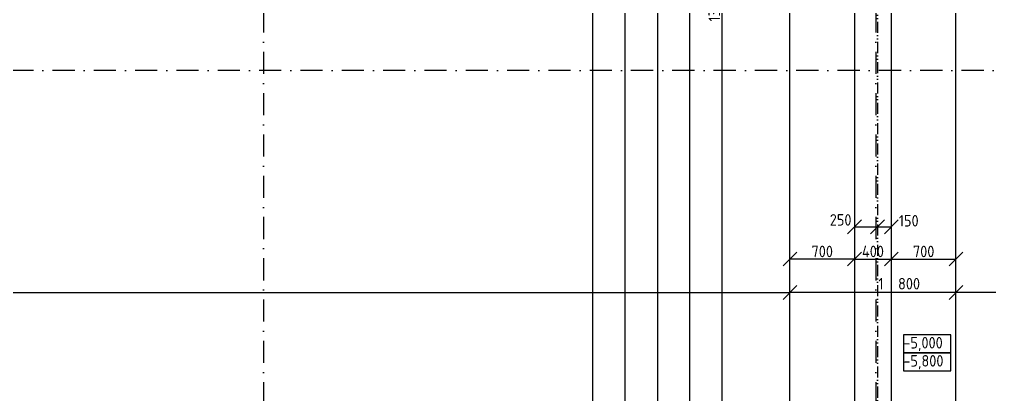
# Model space of a CAD drawing. Extents: x 4511820 to 5180432, y -1526536 to -944957.
# Drawn here: x 5018184 to 5028706, y -1482914 to -1478843 of the extents above; entities that cross this region are included whole.
import ezdxf

# ---------------------------------------------------------------- set-up
doc = ezdxf.new("R2010")
doc.units = 0
doc.header["$MEASUREMENT"] = 0
doc.linetypes.add('ACAD_ISO12W100', pattern=[22, 12, -3, 0.5, -3, 0.5, -3])
doc.linetypes.add('BODKOCIARKOVANA_3', pattern=[5.6, 3, -1.3, 0, -1.3])
doc.layers.get('0').update_dxf_attribs({"linetype": 'CONTINUOUS'})
doc.layers.get('Defpoints').update_dxf_attribs({"color": 61, "linetype": 'CONTINUOUS'})
for name, color, linetype in [('KÓTY', 4, 'CONTINUOUS'), ('MÚRY', 1, 'CONTINUOUS'), ('osi', 253, 'CONTINUOUS'), ('TENKÁ', 7, 'CONTINUOUS')]:
    doc.layers.add(name, color=color, linetype=linetype)
doc.styles.add('STYLE1', font='isocp.shx')
doc.dimstyles.new('STANDARD-50', dxfattribs={"dimtxt": 125, "dimasz": 150, "dimexe": 10, "dimexo": 200, "dimgap": 20, "dimtad": 1, "dimdsep": 46, "dimlunit": 6, "dimtxsty": 'STYLE1', "dimblk1": 'OBLIQUE', "dimblk2": 'OBLIQUE', "dimsah": 1, "dimcen": 2.5, "dimse1": 1, "dimse2": 1, "dimadec": 0, "dimazin": 0, "dimtfac": 1, "dimtmove": 1, "dimatfit": 3, "dimldrblk": 'OBLIQUE', "dimfxl": 1, "dimtolj": 1, "dimtzin": 0, "dimarcsym": 0})

# ---------------------------------------------------------------- blocks, each defined once
blk = doc.blocks.new('_OBLIQUE')
at = {"color": 0, "linetype": 'ByBlock'}
blk.add_line((-0.5, -0.5), (0.5, 0.5), dxfattribs=at)
blk = doc.blocks.new('*D43149')
at = {"layer": 'Defpoints', "color": 0}
for p in [(5028341, -1480441), (5030906, -1480441), (5028341, -1481806)]:
    blk.add_point(p, dxfattribs=at)
at = {"layer": 'KÓTY', "color": 0, "lineweight": -2}
blk.add_line((5030906, -1481806), (5028341, -1481806), dxfattribs=at)
at = {"layer": 'KÓTY', "color": 0, "linetype": 'ByBlock', "lineweight": -2, "xscale": 150, "yscale": 150, "zscale": 150, "rotation": 180}
blk.add_blockref('_OBLIQUE', (5028341, -1481806), dxfattribs=at)
at = {"layer": 'KÓTY', "color": 0, "linetype": 'ByBlock', "lineweight": -2, "xscale": 150, "yscale": 150, "zscale": 150}
blk.add_blockref('_OBLIQUE', (5030906, -1481806), dxfattribs=at)
at = {"layer": 'KÓTY', "color": 0, "insert": (5029609, -1481710), "char_height": 125, "attachment_point": 5, "style": 'STYLE1'}
blk.add_mtext('\\A1;2ﾠ565', dxfattribs=at)
blk = doc.blocks.new('*D43216')
at = {"layer": 'Defpoints', "color": 0}
for p in [(5026541, -1479241), (5028341, -1479241), (5026541, -1481806)]:
    blk.add_point(p, dxfattribs=at)
at = {"layer": 'KÓTY', "color": 0, "lineweight": -2}
blk.add_line((5028341, -1481806), (5026541, -1481806), dxfattribs=at)
at = {"layer": 'KÓTY', "color": 0, "linetype": 'ByBlock', "lineweight": -2, "xscale": 150, "yscale": 150, "zscale": 150, "rotation": 180}
blk.add_blockref('_OBLIQUE', (5026541, -1481806), dxfattribs=at)
at = {"layer": 'KÓTY', "color": 0, "linetype": 'ByBlock', "lineweight": -2, "xscale": 150, "yscale": 150, "zscale": 150}
blk.add_blockref('_OBLIQUE', (5028341, -1481806), dxfattribs=at)
at = {"layer": 'KÓTY', "color": 0, "insert": (5027726, -1481711), "char_height": 125, "attachment_point": 5, "style": 'STYLE1'}
blk.add_mtext('\\A1;1ﾠ800', dxfattribs=at)
blk = doc.blocks.new('*D43217')
at = {"layer": 'Defpoints', "color": 0}
for p in [(5027641, -1481443.5), (5027241, -1481793.5), (5027641, -1481793.5)]:
    blk.add_point(p, dxfattribs=at)
at = {"layer": 'KÓTY', "color": 0, "lineweight": -2}
blk.add_line((5027241, -1481443.5), (5027641, -1481443.5), dxfattribs=at)
at = {"layer": 'KÓTY', "color": 0, "linetype": 'ByBlock', "lineweight": -2, "xscale": 150, "yscale": 150, "zscale": 150, "rotation": 180}
blk.add_blockref('_OBLIQUE', (5027241, -1481443.5), dxfattribs=at)
at = {"layer": 'KÓTY', "color": 0, "linetype": 'ByBlock', "lineweight": -2, "xscale": 150, "yscale": 150, "zscale": 150}
blk.add_blockref('_OBLIQUE', (5027641, -1481443.5), dxfattribs=at)
at = {"layer": 'KÓTY', "color": 0, "insert": (5027441, -1481361), "char_height": 125, "attachment_point": 5, "style": 'STYLE1'}
blk.add_mtext('\\A1;400', dxfattribs=at)
blk = doc.blocks.new('*D43218')
at = {"layer": 'Defpoints', "color": 0}
for p in [(5027641, -1481443.5), (5028341, -1481443.5), (5028341, -1481443.5)]:
    blk.add_point(p, dxfattribs=at)
at = {"layer": 'KÓTY', "color": 0, "lineweight": -2}
blk.add_line((5027641, -1481443.5), (5028341, -1481443.5), dxfattribs=at)
at = {"layer": 'KÓTY', "color": 0, "linetype": 'ByBlock', "lineweight": -2, "xscale": 150, "yscale": 150, "zscale": 150, "rotation": 180}
blk.add_blockref('_OBLIQUE', (5027641, -1481443.5), dxfattribs=at)
at = {"layer": 'KÓTY', "color": 0, "linetype": 'ByBlock', "lineweight": -2, "xscale": 150, "yscale": 150, "zscale": 150}
blk.add_blockref('_OBLIQUE', (5028341, -1481443.5), dxfattribs=at)
at = {"layer": 'KÓTY', "color": 0, "insert": (5027991, -1481361), "char_height": 125, "attachment_point": 5, "style": 'STYLE1'}
blk.add_mtext('\\A1;700', dxfattribs=at)
blk = doc.blocks.new('*D43219')
at = {"layer": 'Defpoints', "color": 0}
for p in [(5026541, -1481443.5), (5026541, -1481443.5), (5027241, -1481443.5)]:
    blk.add_point(p, dxfattribs=at)
at = {"layer": 'KÓTY', "color": 0, "lineweight": -2}
blk.add_line((5027241, -1481443.5), (5026541, -1481443.5), dxfattribs=at)
at = {"layer": 'KÓTY', "color": 0, "linetype": 'ByBlock', "lineweight": -2, "xscale": 150, "yscale": 150, "zscale": 150, "rotation": 180}
blk.add_blockref('_OBLIQUE', (5026541, -1481443.5), dxfattribs=at)
at = {"layer": 'KÓTY', "color": 0, "linetype": 'ByBlock', "lineweight": -2, "xscale": 150, "yscale": 150, "zscale": 150}
blk.add_blockref('_OBLIQUE', (5027241, -1481443.5), dxfattribs=at)
at = {"layer": 'KÓTY', "color": 0, "insert": (5026891, -1481361), "char_height": 125, "attachment_point": 5, "style": 'STYLE1'}
blk.add_mtext('\\A1;700', dxfattribs=at)
blk = doc.blocks.new('*D43220')
at = {"layer": 'Defpoints', "color": 0}
for p in [(5027491, -1481093.5), (5027241, -1481443.5), (5027491, -1481443.5)]:
    blk.add_point(p, dxfattribs=at)
at = {"layer": 'KÓTY', "color": 0, "lineweight": -2}
blk.add_line((5027241, -1481093.5), (5027491, -1481093.5), dxfattribs=at)
at = {"layer": 'KÓTY', "color": 0, "linetype": 'ByBlock', "lineweight": -2, "xscale": 150, "yscale": 150, "zscale": 150, "rotation": 180}
blk.add_blockref('_OBLIQUE', (5027241, -1481093.5), dxfattribs=at)
at = {"layer": 'KÓTY', "color": 0, "linetype": 'ByBlock', "lineweight": -2, "xscale": 150, "yscale": 150, "zscale": 150}
blk.add_blockref('_OBLIQUE', (5027491, -1481093.5), dxfattribs=at)
at = {"layer": 'KÓTY', "color": 0, "insert": (5027090.5, -1481018.5), "char_height": 125, "attachment_point": 5, "style": 'STYLE1'}
blk.add_mtext('\\A1;250', dxfattribs=at)
blk = doc.blocks.new('*D43221')
at = {"layer": 'Defpoints', "color": 0}
for p in [(5027491, -1481093.5), (5027641, -1481093.5), (5027641, -1481093.5)]:
    blk.add_point(p, dxfattribs=at)
at = {"layer": 'KÓTY', "color": 0, "lineweight": -2}
blk.add_line((5027491, -1481093.5), (5027641, -1481093.5), dxfattribs=at)
at = {"layer": 'KÓTY', "color": 0, "linetype": 'ByBlock', "lineweight": -2, "xscale": 150, "yscale": 150, "zscale": 150, "rotation": 180}
blk.add_blockref('_OBLIQUE', (5027491, -1481093.5), dxfattribs=at)
at = {"layer": 'KÓTY', "color": 0, "linetype": 'ByBlock', "lineweight": -2, "xscale": 150, "yscale": 150, "zscale": 150}
blk.add_blockref('_OBLIQUE', (5027641, -1481093.5), dxfattribs=at)
at = {"layer": 'KÓTY', "color": 0, "insert": (5027829, -1481028), "char_height": 125, "attachment_point": 5, "style": 'STYLE1'}
blk.add_mtext('\\A1;150', dxfattribs=at)
blk = doc.blocks.new('*D43230')
at = {"layer": 'Defpoints', "color": 0}
for p in [(5027474, -1468968), (5025103, -1485588), (5027474, -1485588)]:
    blk.add_point(p, dxfattribs=at)
at = {"layer": 'KÓTY', "color": 0, "lineweight": -2}
blk.add_line((5025103, -1468968), (5025103, -1485588), dxfattribs=at)
at = {"layer": 'KÓTY', "color": 0, "linetype": 'ByBlock', "lineweight": -2, "xscale": 150, "yscale": 150, "zscale": 150}
for p, rotation in [((5025103, -1468968), 90), ((5025103, -1485588), 270)]:
    blk.add_blockref('_OBLIQUE', p, dxfattribs=dict(at, rotation=rotation))
at = {"layer": 'KÓTY', "color": 0, "insert": (5025020, -1477278), "char_height": 125, "attachment_point": 5, "rotation": 90, "style": 'STYLE1'}
blk.add_mtext('\\A1;16ﾠ620', dxfattribs=at)
blk = doc.blocks.new('*D43231')
at = {"layer": 'Defpoints', "color": 0}
for p in [(5024753, -1466458), (5027474, -1466458), (5027474, -1485588)]:
    blk.add_point(p, dxfattribs=at)
at = {"layer": 'KÓTY', "color": 0, "lineweight": -2}
blk.add_line((5024753, -1485588), (5024753, -1466458), dxfattribs=at)
at = {"layer": 'KÓTY', "color": 0, "linetype": 'ByBlock', "lineweight": -2, "xscale": 150, "yscale": 150, "zscale": 150}
for p, rotation in [((5024753, -1466458), 90), ((5024753, -1485588), 270)]:
    blk.add_blockref('_OBLIQUE', p, dxfattribs=dict(at, rotation=rotation))
at = {"layer": 'KÓTY', "color": 0, "insert": (5024670, -1476023), "char_height": 125, "attachment_point": 5, "rotation": 90, "style": 'STYLE1'}
blk.add_mtext('\\A1;19ﾠ130', dxfattribs=at)
blk = doc.blocks.new('*D43232')
at = {"layer": 'Defpoints', "color": 0}
for p in [(5024403, -1466458), (5027474, -1466458), (5026774, -1485288)]:
    blk.add_point(p, dxfattribs=at)
at = {"layer": 'KÓTY', "color": 0, "lineweight": -2}
blk.add_line((5024403, -1485288), (5024403, -1466458), dxfattribs=at)
at = {"layer": 'KÓTY', "color": 0, "linetype": 'ByBlock', "lineweight": -2, "xscale": 150, "yscale": 150, "zscale": 150}
for p, rotation in [((5024403, -1466458), 90), ((5024403, -1485288), 270)]:
    blk.add_blockref('_OBLIQUE', p, dxfattribs=dict(at, rotation=rotation))
at = {"layer": 'KÓTY', "color": 0, "insert": (5024320, -1475873), "char_height": 125, "attachment_point": 5, "rotation": 90, "style": 'STYLE1'}
blk.add_mtext('\\A1;18ﾠ830', dxfattribs=at)
blk = doc.blocks.new('*D43234')
at = {"layer": 'Defpoints', "color": 0}
for p in [(5026541, -1481806), (4995051, -1483785), (5026541, -1483785)]:
    blk.add_point(p, dxfattribs=at)
at = {"layer": 'KÓTY', "color": 0, "lineweight": -2}
blk.add_line((4995051, -1481806), (5026541, -1481806), dxfattribs=at)
at = {"layer": 'KÓTY', "color": 0, "linetype": 'ByBlock', "lineweight": -2, "xscale": 150, "yscale": 150, "zscale": 150, "rotation": 180}
blk.add_blockref('_OBLIQUE', (4995051, -1481806), dxfattribs=at)
at = {"layer": 'KÓTY', "color": 0, "linetype": 'ByBlock', "lineweight": -2, "xscale": 150, "yscale": 150, "zscale": 150}
blk.add_blockref('_OBLIQUE', (5026541, -1481806), dxfattribs=at)
at = {"layer": 'KÓTY', "color": 0, "insert": (5010796, -1481723), "char_height": 125, "attachment_point": 5, "style": 'STYLE1'}
blk.add_mtext('\\A1;31ﾠ490', dxfattribs=at)
blk = doc.blocks.new('*D43557')
at = {"layer": 'Defpoints', "color": 0}
for p in [(5026774, -1471208), (5025453, -1485288), (5026774, -1485288)]:
    blk.add_point(p, dxfattribs=at)
at = {"layer": 'KÓTY', "color": 0, "lineweight": -2}
blk.add_line((5025453, -1471208), (5025453, -1485288), dxfattribs=at)
at = {"layer": 'KÓTY', "color": 0, "linetype": 'ByBlock', "lineweight": -2, "xscale": 150, "yscale": 150, "zscale": 150}
for p, rotation in [((5025453, -1471208), 90), ((5025453, -1485288), 270)]:
    blk.add_blockref('_OBLIQUE', p, dxfattribs=dict(at, rotation=rotation))
at = {"layer": 'KÓTY', "color": 0, "insert": (5025370, -1478248), "char_height": 125, "attachment_point": 5, "rotation": 90, "style": 'STYLE1'}
blk.add_mtext('\\A1;14ﾠ080', dxfattribs=at)
blk = doc.blocks.new('*D43558')
at = {"layer": 'Defpoints', "color": 0}
for p in [(5026774, -1471608), (5025803, -1485588), (5026774, -1485588)]:
    blk.add_point(p, dxfattribs=at)
at = {"layer": 'KÓTY', "color": 0, "lineweight": -2}
blk.add_line((5025803, -1471608), (5025803, -1485588), dxfattribs=at)
at = {"layer": 'KÓTY', "color": 0, "linetype": 'ByBlock', "lineweight": -2, "xscale": 150, "yscale": 150, "zscale": 150}
for p, rotation in [((5025803, -1471608), 90), ((5025803, -1485588), 270)]:
    blk.add_blockref('_OBLIQUE', p, dxfattribs=dict(at, rotation=rotation))
at = {"layer": 'KÓTY', "color": 0, "insert": (5025720, -1478598), "char_height": 125, "attachment_point": 5, "rotation": 90, "style": 'STYLE1'}
blk.add_mtext('\\A1;13ﾠ980', dxfattribs=at)

msp = doc.modelspace()

# ---------------------------------------------------------------- linework, layer by layer
at = {"layer": 'MÚRY', "linetype": 'Continuous', "lineweight": 30}
for p, q in [((5026541, -1485288), (5026541, -1464910.809)), ((5028341, -1498668), (5028341, -1464910.809))]:
    msp.add_line(p, q, dxfattribs=at)
at = {"layer": 'osi', "linetype": 'BODKOCIARKOVANA_3', "ltscale": 80}
for p, q in [((5020831, -1463510.809), (5020831, -1502135.094)), ((5027471, -1463510.809), (5027471, -1502135.094)), ((5043429.122, -1479398), (4978440.258, -1479398))]:
    msp.add_line(p, q, dxfattribs=at)
at = {"layer": 'TENKÁ'}
for p, q in [((5027241, -1464910.809), (5027241, -1485588)), ((5027641, -1485768), (5027641, -1464910.809))]:
    msp.add_line(p, q, dxfattribs=at)
at = {"layer": 'TENKÁ', "color": 40, "linetype": 'ACAD_ISO12W100', "ltscale": 10}
msp.add_line((5027491, -1468968), (5027491, -1494718), dxfattribs=at)
at = {"layer": 'TENKÁ', "ltscale": 0.25}
for points in [[(5028286.316, -1482460.302), (5028286.316, -1482264.052), (5027771.684, -1482264.052), (5027771.684, -1482460.302)], [(5028286.316, -1482656.552), (5028286.316, -1482460.302), (5027771.684, -1482460.302), (5027771.684, -1482656.552)]]:
    msp.add_lwpolyline(points, close=True, dxfattribs=at)

# ---------------------------------------------------------------- texts
at = {"layer": 'TENKÁ', "ltscale": 0.25, "style": 'STYLE1'}
for s, p in [('-5,000', (5027770.573, -1482414.253)), ('-5,800', (5027770.573, -1482610.503))]:
    msp.add_text(s, height=125, dxfattribs=at).set_placement(p)

# ---------------------------------------------------------------- dimensions: what is measured, and where the dimension line sits
at = {"layer": 'KÓTY'}
dim = msp.add_linear_dim(base=(5024403, -1466458), p1=(5026774, -1485288), p2=(5027474, -1466458), angle=90, dimstyle='STANDARD-50', dxfattribs=at)
dim.commit()
dim.dimension.update_dxf_attribs({"geometry": '*D43232', "text_midpoint": (5024320.457, -1475873)})
for base, p1, p2, picture, middle in [((5024753, -1466458), (5027474, -1485588), (5027474, -1466458), '*D43231', (5024670.457, -1476023)), ((5025103, -1485588), (5027474, -1468968), (5027474, -1485588), '*D43230', (5025020.457, -1477278)), ((5025453, -1485288), (5026774, -1471208), (5026774, -1485288), '*D43557', (5025370.457, -1478248)), ((5025803, -1485588), (5026774, -1471608), (5026774, -1485588), '*D43558', (5025720.457, -1478598))]:
    dim = msp.add_linear_dim(base=base, p1=p1, p2=p2, angle=90, dimstyle='STANDARD-50', override={"dimtxsty": 'STYLE1', "dimldrblk": 'OBLIQUE'}, dxfattribs=at)
    dim.commit()
    dim.dimension.update_dxf_attribs({"geometry": picture, "text_midpoint": middle})
for base, p1, p2, picture, middle in [((5026541, -1481806), (5028341, -1479241.5), (5026541, -1479241.5), '*D43216', (5027726, -1481793.5)), ((5028341, -1481806), (5030906, -1480441.5), (5028341, -1480441.5), '*D43149', (5029608.5, -1481792.5)), ((5027491, -1481093.5), (5027241, -1481443.5), (5027491, -1481443.5), '*D43220', (5027090.5, -1481101)), ((5027641, -1481093.5), (5027491, -1481093.5), (5027641, -1481093.5), '*D43221', (5027829, -1481110.5))]:
    dim = msp.add_linear_dim(base=base, p1=p1, p2=p2, dimstyle='STANDARD-50', override={"dimtxsty": 'STYLE1', "dimldrblk": 'OBLIQUE'}, dxfattribs=at)
    dim.commit()
    dim.dimension.update_dxf_attribs({"geometry": picture, "text_midpoint": middle, "dimtype": 160})
for base, p1, p2, picture, middle in [((5026541, -1481443.5), (5027241, -1481443.5), (5026541, -1481443.5), '*D43219', (5026891, -1481361)), ((5027641, -1481443.5), (5027241, -1481793.5), (5027641, -1481793.5), '*D43217', (5027441, -1481361)), ((5028341, -1481443.5), (5027641, -1481443.5), (5028341, -1481443.5), '*D43218', (5027991, -1481361)), ((5026541, -1481806), (4995051, -1483784.596), (5026541, -1483784.596), '*D43234', (5010796, -1481723.457))]:
    dim = msp.add_linear_dim(base=base, p1=p1, p2=p2, dimstyle='STANDARD-50', override={"dimtxsty": 'STYLE1', "dimldrblk": 'OBLIQUE'}, dxfattribs=at)
    dim.commit()
    dim.dimension.update_dxf_attribs({"geometry": picture, "text_midpoint": middle})

doc.saveas('drawing.dxf')
